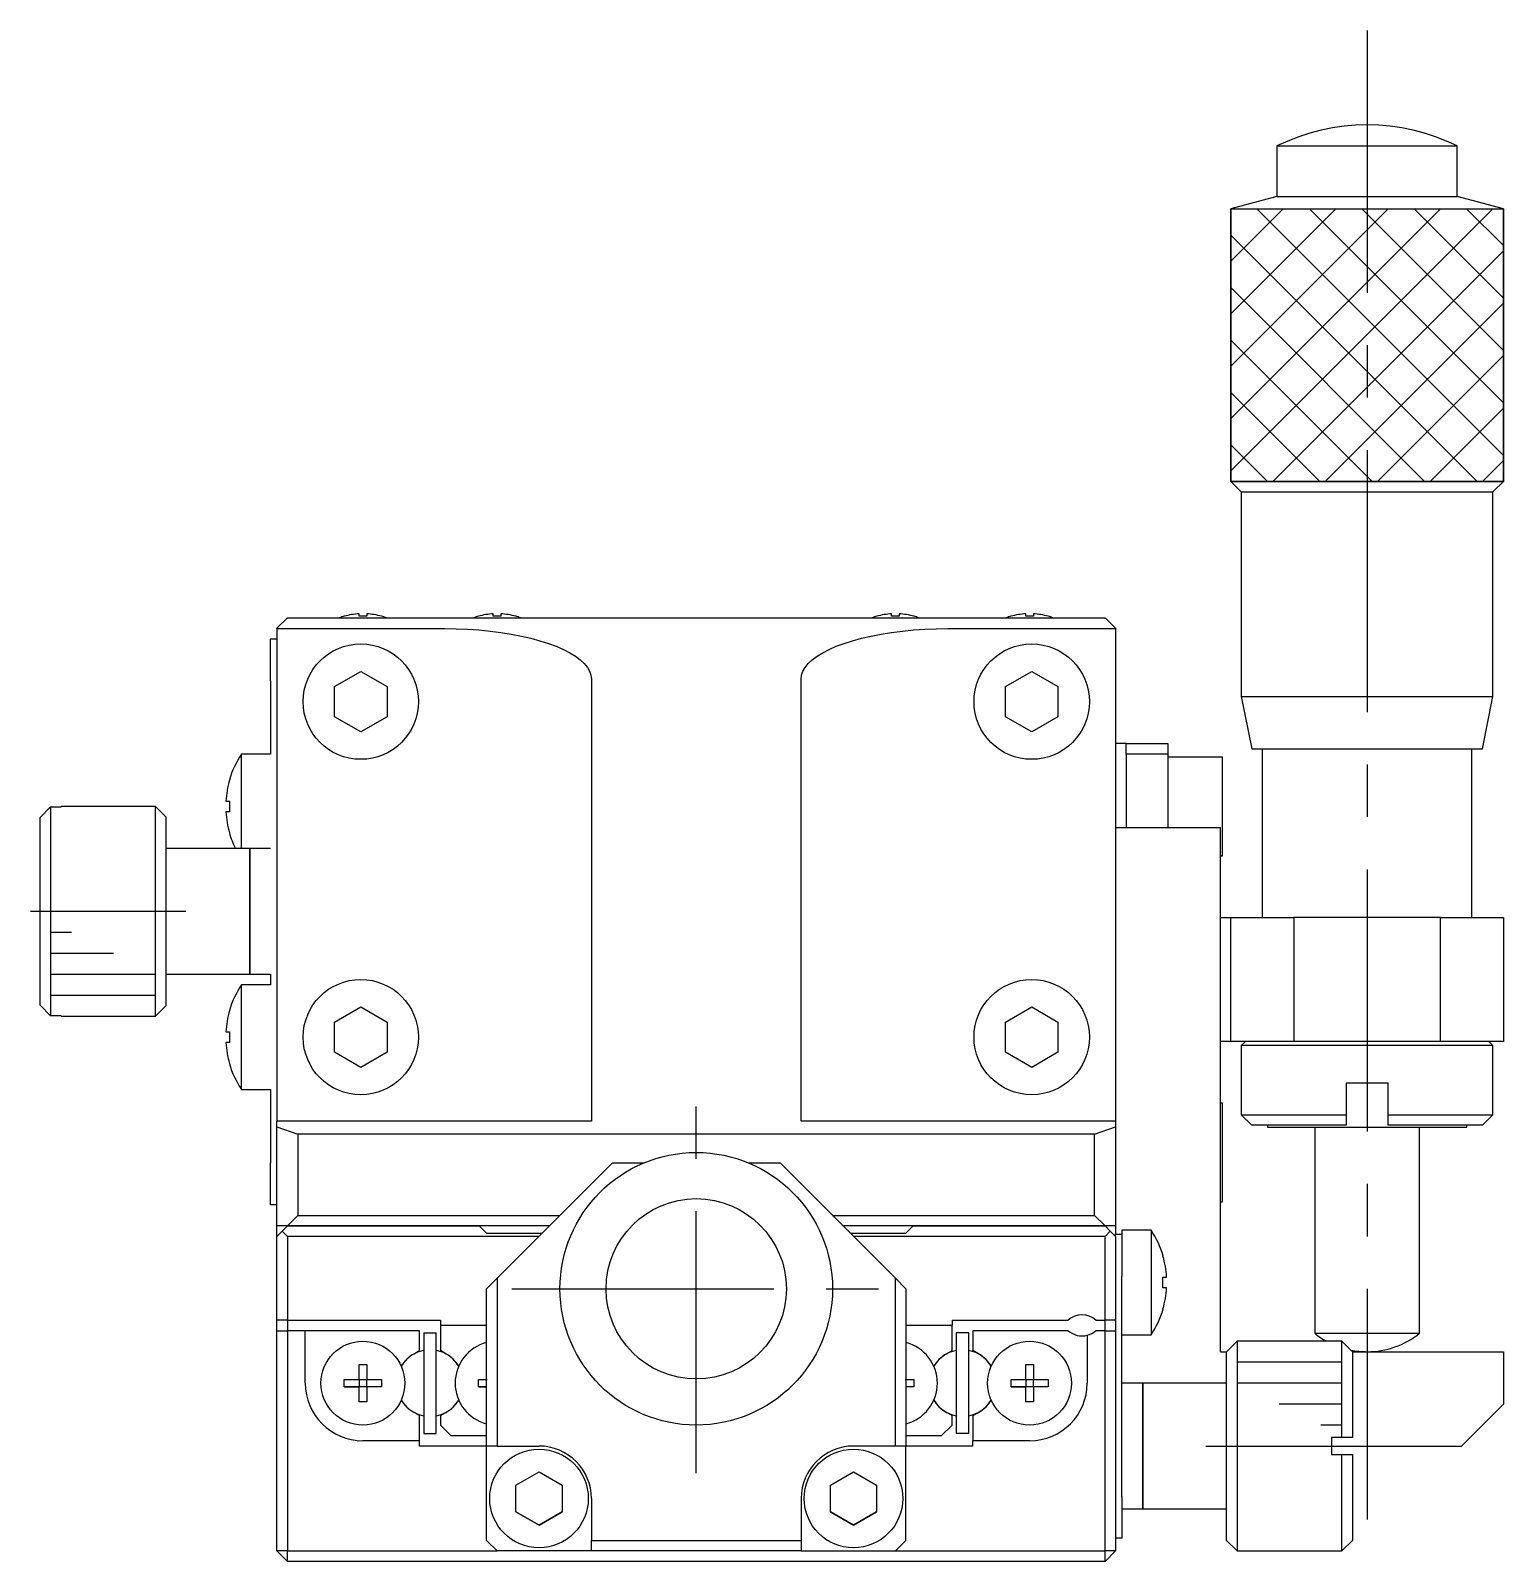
# Model space of a CAD drawing. Extents: x -218 to 389, y 9 to 465.
# Drawn here: x 20.9 to 91.1, y 210.3 to 283.3 of the extents above; entities that cross this region are included whole.
import ezdxf

# ---------------------------------------------------------------- set-up
doc = ezdxf.new("R2010")
doc.units = 0
doc.header["$LTSCALE"] = 10
doc.linetypes.add('CENTER', pattern=[2, 1.25, -0.25, 0.25, -0.25])
doc.linetypes.add('DASHED', pattern=[3.5, 2, -1.5])
doc.layers.get('0').update_dxf_attribs({"linetype": 'CONTINUOUS'})
doc.layers.add('CENTER', color=1, linetype='CENTER')

msp = doc.modelspace()

# ---------------------------------------------------------------- linework, layer by layer
at = {"color": 7, "linetype": 'CONTINUOUS'}
for p, q in [((80.338548, 277.814105), (88.938548, 277.814105)), ((80.338548, 277.814105), (80.338548, 275.403594)), ((88.938548, 275.403594), (88.938548, 277.814105)), ((80.338548, 275.403594), (78.138549, 274.814106)), ((80.338548, 275.403594), (88.938548, 275.403594)), ((91.138547, 274.814106), (88.938548, 275.403594)), ((78.138549, 261.814105), (78.638552, 261.314103)), ((90.638544, 261.314103), (91.138547, 261.814105)), ((78.638552, 261.314103), (90.638544, 261.314103)), ((78.638552, 261.314103), (78.638552, 251.564098)), ((90.638544, 251.564098), (90.638544, 261.314103)), ((36.558548, 255.383621), (36.558548, 255.503958)), ((36.918548, 255.503958), (36.918548, 255.383621)), ((42.958548, 255.383621), (42.958548, 255.503958)), ((43.318548, 255.503958), (43.318548, 255.383621)), ((61.958548, 255.383621), (61.958548, 255.503958)), ((62.318548, 255.503958), (62.318548, 255.383621)), ((68.358548, 255.383621), (68.358548, 255.503958)), ((68.718548, 255.503958), (68.718548, 255.383621)), ((33.138548, 255.314099), (32.638548, 254.814099)), ((32.638548, 254.797607), (32.638548, 254.814099)), ((32.638548, 254.797607), (40.638548, 254.797607)), ((32.638548, 254.797607), (32.638548, 231.314099)), ((33.138548, 255.314099), (72.138548, 255.314099)), ((35.852186, 255.383621), (35.849932, 255.388243)), ((35.852186, 255.383621), (35.849932, 255.388243)), ((36.918548, 255.383621), (36.558548, 255.383621)), ((37.627164, 255.388243), (37.624909, 255.383621)), ((37.627164, 255.388243), (37.624909, 255.383621)), ((40.638548, 254.797607), (41.187762, 254.790177)), ((41.187762, 254.790177), (41.733589, 254.767933)), ((42.252186, 255.383621), (42.249932, 255.388243)), ((42.252186, 255.383621), (42.249932, 255.388243)), ((43.318548, 255.383621), (42.958548, 255.383621)), ((44.027164, 255.388243), (44.024909, 255.383621)), ((44.027164, 255.388243), (44.024909, 255.383621)), ((61.252186, 255.383621), (61.249932, 255.388243)), ((61.252186, 255.383621), (61.249932, 255.388243)), ((62.318548, 255.383621), (61.958548, 255.383621)), ((63.027164, 255.388243), (63.024909, 255.383621)), ((63.027164, 255.388243), (63.024909, 255.383621)), ((63.543507, 254.767933), (64.089334, 254.790177)), ((64.089334, 254.790177), (64.638548, 254.797607)), ((64.638548, 254.797607), (72.638548, 254.797607)), ((67.652186, 255.383621), (67.649932, 255.388243)), ((67.652186, 255.383621), (67.649932, 255.388243)), ((68.718548, 255.383621), (68.358548, 255.383621)), ((69.427164, 255.388243), (69.424909, 255.383621)), ((69.427164, 255.388243), (69.424909, 255.383621)), ((72.638548, 254.814099), (72.138548, 255.314099)), ((72.638548, 254.814099), (72.638548, 254.797607)), ((72.638548, 254.797607), (72.638548, 231.314099)), ((32.338548, 254.314099), (32.638548, 254.314099)), ((32.338548, 252.314099), (32.338548, 254.314099)), ((41.733589, 254.767933), (42.272665, 254.731011)), ((42.272665, 254.731011), (42.801667, 254.679639)), ((42.801667, 254.679639), (43.317332, 254.614135)), ((43.317332, 254.614135), (43.816481, 254.534901)), ((43.816481, 254.534901), (44.296038, 254.442427)), ((44.296038, 254.442427), (44.753045, 254.337282)), ((44.753045, 254.337282), (45.184684, 254.220116)), ((45.184684, 254.220116), (45.588295, 254.091649)), ((45.588295, 254.091649), (45.96139, 253.952674)), ((59.315706, 253.952674), (59.6888, 254.091649)), ((59.6888, 254.091649), (60.092412, 254.220116)), ((60.092412, 254.220116), (60.524051, 254.337282)), ((60.524051, 254.337282), (60.981058, 254.442427)), ((60.981058, 254.442427), (61.460614, 254.534901)), ((61.460614, 254.534901), (61.959764, 254.614135)), ((61.959764, 254.614135), (62.475429, 254.679639)), ((62.475429, 254.679639), (63.00443, 254.731011)), ((63.00443, 254.731011), (63.543507, 254.767933)), ((45.96139, 253.952674), (46.301667, 253.804049)), ((46.301667, 253.804049), (46.607029, 253.646689)), ((46.607029, 253.646689), (46.875594, 253.481564)), ((46.875594, 253.481564), (47.105705, 253.309693)), ((58.171391, 253.309693), (58.401502, 253.481564)), ((58.401502, 253.481564), (58.670067, 253.646689)), ((58.670067, 253.646689), (58.975429, 253.804049)), ((58.975429, 253.804049), (59.315706, 253.952674)), ((35.388548, 252.035787), (36.638548, 252.757475)), ((36.638548, 252.757475), (37.888548, 252.035787)), ((47.105705, 253.309693), (47.295943, 253.132136)), ((47.295943, 253.132136), (47.445137, 252.949986)), ((47.445137, 252.949986), (47.552366, 252.764367)), ((47.552366, 252.764367), (47.616969, 252.576424)), ((57.660127, 252.576424), (57.724729, 252.764367)), ((57.724729, 252.764367), (57.831958, 252.949986)), ((57.831958, 252.949986), (57.981152, 253.132136)), ((57.981152, 253.132136), (58.171391, 253.309693)), ((67.388548, 252.035787), (68.638548, 252.757475)), ((68.638548, 252.757475), (69.888548, 252.035787)), ((32.338548, 252.314099), (32.338548, 248.814099)), ((35.388548, 250.592411), (35.388548, 252.035787)), ((37.888548, 252.035787), (37.888548, 250.592411)), ((47.616969, 252.576424), (47.638548, 252.387314)), ((47.638548, 252.387314), (47.638548, 231.314099)), ((57.638548, 252.387314), (57.660127, 252.576424)), ((57.638548, 231.314099), (57.638548, 252.387314)), ((67.388548, 250.592411), (67.388548, 252.035787)), ((69.888548, 252.035787), (69.888548, 250.592411)), ((78.638552, 251.564098), (90.638544, 251.564098)), ((78.638552, 251.564098), (79.138551, 249.064099)), ((90.138545, 249.064099), (90.638544, 251.564098)), ((36.638548, 249.870723), (35.388548, 250.592411)), ((37.888548, 250.592411), (36.638548, 249.870723)), ((68.638548, 249.870723), (67.388548, 250.592411)), ((69.888548, 250.592411), (68.638548, 249.870723)), ((73.138548, 249.314101), (72.638548, 249.314101)), ((73.138548, 249.314101), (75.138548, 249.314099)), ((73.138548, 248.814099), (73.138548, 249.314101)), ((75.138548, 249.314099), (75.138548, 248.814099)), ((79.138551, 249.064099), (90.138545, 249.064099)), ((79.638548, 249.064099), (79.638548, 241.014099)), ((89.638548, 241.014099), (89.638548, 249.064099)), ((30.94689, 244.314099), (30.94689, 248.814099)), ((32.338548, 248.814099), (30.94689, 248.814099)), ((75.138548, 248.814099), (73.138548, 248.814099)), ((73.138548, 248.814099), (73.138548, 245.314099)), ((75.138548, 248.814099), (75.138548, 245.314099)), ((77.738548, 248.664099), (75.138548, 248.664099)), ((77.738548, 246.314099), (77.738548, 248.664099)), ((30.369112, 247.576032), (30.375967, 247.572688)), ((30.369112, 247.576032), (30.375967, 247.572688)), ((21.338548, 245.796286), (21.838548, 246.298073)), ((21.838548, 246.298073), (21.838548, 236.330125)), ((21.838548, 246.298073), (22.338548, 246.298073)), ((22.338548, 246.298073), (22.338548, 246.314099)), ((26.838548, 246.314099), (22.338548, 246.314099)), ((26.838548, 236.314099), (26.838548, 246.314099)), ((27.338548, 245.814099), (26.838548, 246.314099)), ((30.203595, 246.574099), (30.375967, 246.574099)), ((30.375967, 246.054099), (30.203595, 246.054099)), ((30.375967, 246.574099), (30.375967, 246.054099)), ((77.738548, 243.964099), (77.738548, 246.314099)), ((21.338548, 236.831912), (21.338548, 245.796286)), ((27.338548, 245.814099), (27.338548, 236.814099)), ((72.638548, 245.314099), (77.638548, 245.314099)), ((77.638548, 220.314099), (77.638548, 245.314099)), ((30.375967, 245.055509), (30.369112, 245.052166)), ((30.375967, 245.055509), (30.369112, 245.052166)), ((31.338548, 244.314099), (27.338548, 244.314099)), ((31.338548, 238.314099), (31.338548, 244.314099)), ((31.338548, 244.314099), (31.338548, 238.314099)), ((32.338548, 244.314099), (31.338548, 244.314099)), ((77.638548, 243.964099), (77.738548, 243.964099)), ((77.638548, 241.014099), (78.138548, 241.014099)), ((78.138548, 235.114099), (78.138548, 241.014099)), ((78.138548, 241.014099), (81.138548, 241.014099)), ((81.138548, 241.014099), (81.138548, 235.114099)), ((88.138548, 241.014099), (81.138548, 241.014099)), ((88.138548, 235.114099), (88.138548, 241.014099)), ((88.138548, 241.014099), (91.138548, 241.014099)), ((91.138548, 241.014099), (91.138548, 235.114099)), ((27.338548, 238.314099), (31.338548, 238.314099)), ((31.338548, 238.314099), (32.338548, 238.314099)), ((32.338548, 238.314099), (32.338548, 237.814099)), ((30.94689, 232.814099), (30.94689, 237.814099)), ((32.338548, 237.814099), (30.94689, 237.814099)), ((21.838548, 236.330125), (21.338548, 236.831912)), ((26.838548, 236.314099), (27.338548, 236.814099)), ((30.369112, 236.576032), (30.375967, 236.572688)), ((30.369112, 236.576032), (30.375967, 236.572688)), ((35.388548, 236.035787), (36.638548, 236.757475)), ((36.638548, 236.757475), (37.888548, 236.035787)), ((67.388548, 236.035787), (68.638548, 236.757475)), ((68.638548, 236.757475), (69.888548, 236.035787)), ((22.338548, 236.330125), (21.838548, 236.330125)), ((22.338548, 236.314099), (22.338548, 236.330125)), ((22.338548, 236.314099), (26.838548, 236.314099)), ((35.388548, 234.592411), (35.388548, 236.035787)), ((37.888548, 236.035787), (37.888548, 234.592411)), ((67.388548, 234.592411), (67.388548, 236.035787)), ((69.888548, 236.035787), (69.888548, 234.592411)), ((30.203595, 235.574099), (30.375967, 235.574099)), ((30.375967, 235.574099), (30.375967, 235.054099)), ((78.138548, 235.114099), (77.638548, 235.114099)), ((81.138548, 235.114099), (78.138548, 235.114099)), ((78.838548, 235.114099), (78.638548, 234.914099)), ((88.138548, 235.114099), (81.138548, 235.114099)), ((91.138548, 235.114099), (88.138548, 235.114099)), ((90.638548, 234.914099), (90.438548, 235.114099)), ((30.375967, 235.054099), (30.203595, 235.054099)), ((36.638548, 233.870723), (35.388548, 234.592411)), ((37.888548, 234.592411), (36.638548, 233.870723)), ((68.638548, 233.870723), (67.388548, 234.592411)), ((69.888548, 234.592411), (68.638548, 233.870723)), ((84.638548, 234.914099), (78.638548, 234.914099)), ((78.638548, 234.914099), (78.638548, 231.614099)), ((90.638548, 234.914099), (84.638548, 234.914099)), ((90.638548, 231.614099), (90.638548, 234.914099)), ((30.375967, 234.055509), (30.369112, 234.052166)), ((30.375967, 234.055509), (30.369112, 234.052166)), ((85.638548, 233.114099), (83.638548, 233.114099)), ((83.638548, 233.114099), (83.638548, 231.614099)), ((85.638548, 231.614099), (85.638548, 233.114099)), ((30.94689, 232.814099), (32.338548, 232.814099)), ((32.338548, 232.814099), (32.338548, 229.314099)), ((77.738548, 232.164099), (77.638548, 232.164099)), ((77.738548, 229.814099), (77.738548, 232.164099)), ((78.638548, 231.614099), (83.638548, 231.614099)), ((78.638548, 231.614099), (79.138548, 231.114099)), ((83.638548, 231.614099), (83.638548, 231.114099)), ((85.638548, 231.614099), (90.638548, 231.614099)), ((85.638548, 231.114099), (85.638548, 231.614099)), ((90.138548, 231.114099), (90.638548, 231.614099)), ((32.638548, 231.039002), (32.638548, 231.314099)), ((35.138553, 231.314099), (32.638548, 231.314099)), ((32.638548, 226.314099), (32.638548, 231.039002)), ((32.638548, 231.039002), (33.638548, 230.694675)), ((33.638548, 230.694675), (33.638548, 226.814099)), ((71.638548, 230.694675), (33.638548, 230.694675)), ((35.388548, 231.314099), (35.138553, 231.314099)), ((37.888548, 231.314099), (35.388548, 231.314099)), ((38.138543, 231.314099), (37.888548, 231.314099)), ((47.638548, 231.314099), (38.138543, 231.314099)), ((67.138553, 231.314099), (57.638548, 231.314099)), ((67.388548, 231.314099), (67.138553, 231.314099)), ((69.888548, 231.314099), (67.388548, 231.314099)), ((70.138543, 231.314099), (69.888548, 231.314099)), ((72.638548, 231.314099), (70.138543, 231.314099)), ((71.638548, 230.694675), (72.638548, 231.039002)), ((71.638548, 226.814099), (71.638548, 230.694675)), ((72.638548, 231.314099), (72.638548, 231.039002)), ((72.638548, 231.039002), (72.638548, 226.314099)), ((83.638548, 231.114099), (79.138548, 231.114099)), ((79.888548, 231.114079), (79.888548, 231.014099)), ((79.888548, 231.014099), (89.388548, 231.014099)), ((82.138552, 231.014099), (82.138552, 221.191608)), ((90.138548, 231.114099), (85.638548, 231.114099)), ((87.138544, 221.191608), (87.138544, 231.014099)), ((89.388548, 231.014099), (89.388548, 231.114079)), ((32.338548, 227.314099), (32.338548, 229.314099)), ((48.638548, 229.314099), (43.138548, 223.814099)), ((48.638548, 229.314099), (50.13855, 229.314099)), ((55.138545, 229.314099), (56.638548, 229.314099)), ((62.138548, 223.814099), (56.638548, 229.314099)), ((77.738548, 227.464099), (77.738548, 229.814099)), ((32.638548, 227.314099), (32.338548, 227.314099)), ((77.638548, 227.464099), (77.738548, 227.464099)), ((33.138548, 226.314099), (32.638548, 226.314099)), ((32.638548, 225.814099), (32.638548, 226.314099)), ((33.138548, 226.314099), (32.888548, 226.064099)), ((33.138548, 226.314099), (33.638548, 226.814099)), ((33.138548, 226.314099), (35.388548, 226.314099)), ((35.388548, 226.314099), (33.138548, 226.314099)), ((33.638548, 226.814099), (46.138548, 226.814099)), ((35.388548, 226.314099), (37.888548, 226.314099)), ((37.888548, 226.314099), (35.388548, 226.314099)), ((37.888548, 226.314099), (42.288548, 226.314099)), ((42.288548, 226.314099), (37.888548, 226.314099)), ((42.638548, 225.964099), (42.288548, 226.314099)), ((45.638548, 226.314099), (42.288548, 226.314099)), ((59.138548, 226.814099), (71.638548, 226.814099)), ((62.988548, 226.314099), (59.638548, 226.314099)), ((62.988548, 226.314099), (62.638548, 225.964099)), ((62.988548, 226.314099), (67.388548, 226.314099)), ((67.388548, 226.314099), (62.988548, 226.314099)), ((67.388548, 226.314099), (69.888548, 226.314099)), ((69.888548, 226.314099), (67.388548, 226.314099)), ((69.888548, 226.314099), (72.138548, 226.314099)), ((72.138548, 226.314099), (69.888548, 226.314099)), ((71.638548, 226.814099), (72.138548, 226.314099)), ((72.388548, 226.064099), (72.138548, 226.314099)), ((72.638548, 226.314099), (72.138548, 226.314099)), ((72.638548, 226.314099), (72.638548, 225.914099)), ((32.638548, 225.814099), (32.888548, 226.064099)), ((32.638548, 221.814099), (32.638548, 225.814099)), ((32.888548, 226.064099), (33.138548, 225.814099)), ((33.138548, 225.814099), (33.138548, 221.814099)), ((45.138548, 225.814099), (33.138548, 225.814099)), ((42.638548, 225.964099), (45.288548, 225.964099)), ((59.988548, 225.964099), (62.638548, 225.964099)), ((72.138548, 225.814099), (60.138548, 225.814099)), ((72.138548, 225.814099), (72.388548, 226.064099)), ((72.138548, 221.814099), (72.138548, 225.814099)), ((72.388548, 226.064099), (72.638548, 225.814099)), ((72.638548, 225.914099), (72.938548, 225.914099)), ((72.638548, 225.814099), (72.638548, 225.914099)), ((72.638548, 225.814099), (72.638548, 221.814099)), ((72.938548, 226.114099), (72.938548, 225.914099)), ((74.330205, 226.114099), (72.938548, 226.114099)), ((72.938548, 225.914099), (72.938548, 223.914099)), ((74.330205, 226.114099), (74.330205, 221.114099)), ((74.901129, 224.872688), (74.907984, 224.876032)), ((42.638548, 223.314099), (43.138548, 223.814099)), ((43.138548, 223.814099), (43.138548, 215.814099)), ((62.138548, 215.814099), (62.138548, 223.814099)), ((62.138548, 223.814099), (62.638548, 223.314099)), ((72.938548, 222.539099), (72.938548, 223.914099)), ((74.901129, 223.354099), (74.901129, 223.874099)), ((74.901129, 223.874099), (75.0735, 223.874099)), ((42.638548, 215.814099), (42.638548, 223.314099)), ((62.638548, 223.314099), (62.638548, 215.814099)), ((75.0735, 223.354099), (74.901129, 223.354099)), ((72.938548, 213.414099), (72.938548, 222.539099)), ((74.907984, 222.352166), (74.901129, 222.355509)), ((33.138548, 221.814099), (32.638548, 221.814099)), ((32.638548, 221.314099), (32.638548, 221.814099)), ((32.638548, 210.814099), (32.638548, 221.314099)), ((32.638548, 221.314099), (33.138548, 221.314099)), ((33.138548, 221.814099), (40.438548, 221.814099)), ((33.138548, 221.814099), (33.138548, 221.314099)), ((33.138548, 221.314099), (33.138548, 210.814099)), ((33.988548, 221.314099), (33.138548, 221.314099)), ((33.988548, 218.814099), (33.988548, 221.314099)), ((39.438548, 221.314099), (33.988548, 221.314099)), ((39.438548, 220.364904), (39.438548, 221.314099)), ((39.638548, 221.214099), (39.638548, 216.414099)), ((39.638548, 221.214099), (40.238548, 221.214099)), ((40.238548, 216.414099), (40.238548, 221.214099)), ((40.438548, 221.814099), (40.438548, 221.564099)), ((42.638548, 221.564099), (40.438548, 221.564099)), ((40.438548, 221.564099), (40.438548, 220.364904)), ((64.838548, 221.564099), (62.638548, 221.564099)), ((64.838548, 221.814099), (70.37711, 221.814099)), ((64.838548, 221.814099), (64.838548, 221.564099)), ((64.838548, 220.364904), (64.838548, 221.564099)), ((65.038548, 221.214099), (65.038548, 216.414099)), ((65.638548, 221.214099), (65.038548, 221.214099)), ((65.638548, 216.414099), (65.638548, 221.214099)), ((65.838548, 221.314099), (65.838548, 220.364904)), ((70.37711, 221.314099), (65.838548, 221.314099)), ((71.699986, 221.814099), (72.138548, 221.814099)), ((72.138548, 221.314099), (71.699986, 221.314099)), ((72.638548, 221.814099), (72.138548, 221.814099)), ((72.138548, 221.314099), (72.138548, 221.814099)), ((72.138548, 210.814099), (72.138548, 221.314099)), ((72.138548, 221.314099), (72.638548, 221.314099)), ((72.638548, 221.814099), (72.638548, 221.314099)), ((72.638548, 221.314099), (72.638548, 210.814099)), ((82.138552, 221.191608), (87.138544, 221.191608)), ((71.288548, 221.095853), (71.288548, 218.814099)), ((72.938548, 221.114099), (74.330205, 221.114099)), ((78.438548, 220.814099), (77.938548, 220.314099)), ((78.438548, 220.814099), (78.438548, 215.814099)), ((83.438548, 220.814099), (78.438548, 220.814099)), ((83.438548, 216.214099), (83.438548, 220.814099)), ((83.938548, 220.314099), (83.438548, 220.814099)), ((39.178453, 220.214738), (39.438548, 220.364904)), ((40.698643, 220.214738), (40.438548, 220.364904)), ((64.578453, 220.214738), (64.838548, 220.364904)), ((66.098643, 220.214738), (65.838548, 220.364904)), ((77.638548, 220.314099), (77.938548, 220.314099)), ((77.938548, 215.814099), (77.938548, 220.314099)), ((83.938548, 220.314099), (83.938548, 216.214099)), ((83.938548, 220.314099), (91.138548, 220.314099)), ((91.138548, 220.314099), (91.138548, 217.814099)), ((36.558548, 219.70046), (36.918548, 219.70046)), ((36.558548, 218.994099), (36.558548, 219.70046)), ((36.918548, 219.70046), (36.918548, 218.994099)), ((68.358548, 219.70046), (68.718548, 219.70046)), ((68.358548, 218.994099), (68.358548, 219.70046)), ((68.718548, 219.70046), (68.718548, 218.994099)), ((35.852186, 218.994099), (36.558548, 218.994099)), ((35.852186, 218.634099), (35.852186, 218.994099)), ((36.558548, 218.634099), (35.852186, 218.634099)), ((35.852186, 218.634099), (36.558548, 218.634099)), ((36.56892, 218.983727), (36.558548, 218.994099)), ((36.56892, 218.644471), (36.558548, 218.634099)), ((36.558548, 217.927737), (36.558548, 218.634099)), ((36.56892, 218.983727), (36.908176, 218.983727)), ((36.56892, 218.644471), (36.56892, 218.983727)), ((36.908176, 218.644471), (36.56892, 218.644471)), ((36.908176, 218.983727), (36.918548, 218.994099)), ((36.908176, 218.983727), (36.908176, 218.644471)), ((36.908176, 218.644471), (36.918548, 218.634099)), ((36.918548, 218.994099), (37.624909, 218.994099)), ((36.918548, 218.634099), (36.918548, 217.927737)), ((37.624909, 218.634099), (36.918548, 218.634099)), ((37.624909, 218.634099), (36.918548, 218.634099)), ((37.624909, 218.994099), (37.624909, 218.634099)), ((42.252186, 218.994099), (42.672072, 218.994099)), ((42.252186, 218.634099), (42.252186, 218.994099)), ((42.638548, 218.634099), (42.252186, 218.634099)), ((42.252186, 218.634099), (42.638548, 218.634099)), ((62.605024, 218.994099), (63.024909, 218.994099)), ((63.024909, 218.634099), (62.638548, 218.634099)), ((63.024909, 218.634099), (62.638548, 218.634099)), ((63.024909, 218.994099), (63.024909, 218.634099)), ((67.652186, 218.994099), (68.358548, 218.994099)), ((67.652186, 218.634099), (67.652186, 218.994099)), ((68.358548, 218.634099), (67.652186, 218.634099)), ((67.652186, 218.634099), (68.358548, 218.634099)), ((68.36892, 218.983727), (68.358548, 218.994099)), ((68.36892, 218.644471), (68.358548, 218.634099)), ((68.358548, 217.927737), (68.358548, 218.634099)), ((68.36892, 218.983727), (68.708176, 218.983727)), ((68.36892, 218.644471), (68.36892, 218.983727)), ((68.708176, 218.644471), (68.36892, 218.644471)), ((68.708176, 218.983727), (68.718548, 218.994099)), ((68.708176, 218.983727), (68.708176, 218.644471)), ((68.708176, 218.644471), (68.718548, 218.634099)), ((68.718548, 218.994099), (69.424909, 218.994099)), ((68.718548, 218.634099), (68.718548, 217.927737)), ((69.424909, 218.634099), (68.718548, 218.634099)), ((69.424909, 218.634099), (68.718548, 218.634099)), ((69.424909, 218.994099), (69.424909, 218.634099)), ((73.938548, 218.814099), (72.938548, 218.814099)), ((73.938548, 218.814099), (73.938548, 215.814099)), ((73.938548, 212.814099), (73.938548, 218.814099)), ((77.938548, 218.814099), (73.938548, 218.814099)), ((36.918548, 217.927737), (36.558548, 217.927737)), ((68.718548, 217.927737), (68.358548, 217.927737)), ((89.138548, 215.814099), (91.138548, 217.814099)), ((39.438548, 217.263293), (39.178453, 217.413459)), ((39.438548, 216.064099), (39.438548, 217.263293)), ((40.438548, 217.263293), (40.698643, 217.413459)), ((40.438548, 217.263293), (40.438548, 216.814099)), ((40.438548, 216.814099), (40.938548, 216.314099)), ((64.338548, 216.314099), (64.838548, 216.814099)), ((64.838548, 217.263293), (64.578453, 217.413459)), ((64.838548, 216.814099), (64.838548, 217.263293)), ((65.838548, 217.263293), (66.098643, 217.413459)), ((65.838548, 217.263293), (65.838548, 216.064099)), ((39.638548, 216.414099), (40.238548, 216.414099)), ((40.938548, 216.314099), (42.638548, 216.314099)), ((62.638548, 216.314099), (64.338548, 216.314099)), ((65.638548, 216.414099), (65.038548, 216.414099)), ((82.938548, 216.214099), (82.938548, 215.414099)), ((83.438548, 216.214099), (82.938548, 216.214099)), ((83.938548, 216.214099), (83.438548, 216.214099)), ((39.438548, 216.064099), (36.738548, 216.064099)), ((39.438548, 215.814099), (39.438548, 216.064099)), ((42.638548, 215.814099), (39.438548, 215.814099)), ((43.138548, 215.814099), (42.638548, 215.814099)), ((42.638548, 211.314099), (42.638548, 215.814099)), ((43.138548, 215.814099), (45.138548, 215.814099)), ((62.138548, 215.814099), (60.138548, 215.814099)), ((62.638548, 215.814099), (62.138548, 215.814099)), ((62.638548, 211.314099), (62.638548, 215.814099)), ((65.838548, 215.814099), (62.638548, 215.814099)), ((65.838548, 215.814099), (65.838548, 216.064099)), ((68.538548, 216.064099), (65.838548, 216.064099)), ((73.938548, 215.814099), (73.938548, 212.814099)), ((77.938548, 211.314099), (77.938548, 215.814099)), ((78.438548, 215.814099), (78.438548, 210.814099)), ((82.938548, 215.814099), (89.138548, 215.814099)), ((82.938548, 215.414099), (83.438548, 215.414099)), ((83.438548, 210.814099), (83.438548, 215.414099)), ((83.438548, 215.414099), (83.938548, 215.414099)), ((83.938548, 215.414099), (83.938548, 211.314099)), ((44.038548, 213.949184), (45.138548, 214.584269)), ((44.038548, 212.679014), (44.038548, 213.949184)), ((45.138548, 214.584269), (46.238548, 213.949184)), ((46.238548, 213.949184), (46.238548, 212.679014)), ((59.038548, 213.949184), (60.138548, 214.584269)), ((59.038548, 212.679014), (59.038548, 213.949184)), ((60.138548, 214.584269), (61.238548, 213.949184)), ((61.238548, 213.949184), (61.238548, 212.679014)), ((47.638548, 213.314099), (47.638548, 211.314099)), ((57.638548, 213.314099), (57.638548, 211.314099)), ((72.938548, 213.414099), (72.938548, 211.414099)), ((45.138548, 212.043928), (44.038548, 212.679014)), ((44.038548, 212.679014), (45.138548, 212.043928)), ((46.238548, 212.679014), (45.138548, 212.043928)), ((45.138548, 212.043928), (46.238548, 212.679014)), ((60.138548, 212.043928), (59.038548, 212.679014)), ((59.038548, 212.679014), (60.138548, 212.043928)), ((61.238548, 212.679014), (60.138548, 212.043928)), ((60.138548, 212.043928), (61.238548, 212.679014)), ((72.938548, 212.814099), (73.938548, 212.814099)), ((73.938548, 212.814099), (77.938548, 212.814099)), ((42.638548, 211.314099), (43.138548, 210.814099)), ((47.638548, 210.814099), (47.638548, 211.314099)), ((47.638548, 211.314099), (57.638548, 211.314099)), ((57.638548, 211.314099), (57.638548, 210.814099)), ((62.138548, 210.814099), (62.638548, 211.314099)), ((72.938548, 211.414099), (72.638548, 211.414099)), ((77.938548, 211.314099), (78.438548, 210.814099)), ((83.438548, 210.814099), (83.938548, 211.314099)), ((33.138548, 210.314099), (32.638548, 210.814099)), ((33.138548, 210.814099), (32.638548, 210.814099)), ((33.138548, 210.814099), (43.138548, 210.814099)), ((33.138548, 210.314099), (33.138548, 210.814099)), ((72.138548, 210.314099), (33.138548, 210.314099)), ((47.638548, 210.814099), (43.138548, 210.814099)), ((57.638548, 210.814099), (47.638548, 210.814099)), ((57.638548, 210.814099), (62.138548, 210.814099)), ((62.138548, 210.814099), (72.138548, 210.814099)), ((72.138548, 210.314099), (72.138548, 210.814099)), ((72.638548, 210.814099), (72.138548, 210.814099)), ((72.138548, 210.314099), (72.638548, 210.814099)), ((78.438548, 210.814099), (83.438548, 210.814099))]:
    msp.add_line(p, q, dxfattribs=at)
at = {"color": 3, "linetype": 'CONTINUOUS'}
for p, q in [((78.138549, 274.814106), (91.138547, 274.814106)), ((78.138549, 274.814106), (78.138549, 261.814105)), ((78.138549, 274.812994), (78.13966, 274.814106)), ((78.138549, 272.312994), (80.63966, 274.814106)), ((78.138549, 269.812994), (83.13966, 274.814106)), ((78.138549, 267.312994), (85.63966, 274.814106)), ((78.138549, 264.812994), (88.13966, 274.814106)), ((78.138549, 262.312994), (90.63966, 274.814106)), ((79.383244, 274.814106), (91.138547, 263.058803)), ((81.883244, 274.814106), (91.138547, 265.558803)), ((84.383244, 274.814106), (91.138547, 268.058803)), ((86.883244, 274.814106), (91.138547, 270.558803)), ((89.383244, 274.814106), (91.138547, 273.058803)), ((91.138547, 261.814105), (91.138547, 274.814106)), ((78.138549, 273.558801), (89.883245, 261.814105)), ((80.139659, 261.814105), (91.138547, 272.812992)), ((78.138549, 271.058801), (87.383245, 261.814105)), ((82.639659, 261.814105), (91.138547, 270.312992)), ((78.138549, 268.558801), (84.883245, 261.814105)), ((85.139659, 261.814105), (91.138547, 267.812992)), ((78.138549, 266.058801), (82.383245, 261.814105)), ((87.639659, 261.814105), (91.138547, 265.312992)), ((78.138549, 263.558801), (79.883245, 261.814105)), ((90.139659, 261.814105), (91.138547, 262.812992)), ((78.138549, 261.814105), (91.138547, 261.814105)), ((21.838548, 240.314099), (22.838548, 240.314099)), ((21.838548, 239.314099), (24.838548, 239.314099)), ((21.838548, 238.314099), (26.838548, 238.314099)), ((21.838548, 237.314099), (26.838548, 237.314099)), ((83.438548, 219.814099), (78.438548, 219.814099)), ((83.438548, 218.814099), (78.438548, 218.814099)), ((83.438548, 217.814099), (80.438548, 217.814099)), ((83.438548, 216.814099), (82.438548, 216.814099))]:
    msp.add_line(p, q, dxfattribs=at)
at = {"color": 3, "linetype": 'DASHED'}
for p, q in [((78.138549, 261.814105), (78.138549, 274.814106)), ((78.138549, 274.814106), (91.138547, 274.814106)), ((91.138547, 274.814106), (91.138547, 261.814105)), ((91.138547, 261.814105), (78.138549, 261.814105))]:
    msp.add_line(p, q, dxfattribs=at)
at = {"color": 7, "linetype": 'CONTINUOUS'}
for centre, radius in [((36.638548, 251.314099), 2.75), ((68.638548, 251.314099), 2.75), ((36.638548, 235.314099), 2.75), ((68.638548, 235.314099), 2.75), ((52.638548, 223.314099), 6.499999), ((52.638548, 223.314099), 4.3), ((36.738548, 218.814099), 2), ((68.538548, 218.814099), 2), ((45.138548, 213.314099), 2.35), ((60.138548, 213.314099), 2.35)]:
    msp.add_circle(centre, radius, dxfattribs=at)
for centre, radius, start, end in [((84.63855, 269.069104), 9.745001, 63.816215, 116.183798), ((36.738548, 252.314099), 3.194933, 93.229709, 106.106712), ((36.738548, 252.314099), 3.194933, 73.893288, 86.770291), ((43.138548, 252.314099), 3.194933, 93.229709, 106.106712), ((43.138548, 252.314099), 3.194933, 73.893288, 86.770291), ((62.138548, 252.314099), 3.194933, 93.229709, 106.106712), ((62.138548, 252.314099), 3.194933, 73.893288, 86.770291), ((68.538548, 252.314099), 3.194933, 93.229709, 106.106712), ((68.538548, 252.314099), 3.194933, 73.893288, 86.770291), ((36.738548, 252.314099), 3.2, 106.122533, 110.364135), ((36.738548, 252.314099), 3.2, 69.635865, 73.877467), ((43.138548, 252.314099), 3.2, 106.122533, 110.364135), ((43.138548, 252.314099), 3.2, 69.635865, 73.877467), ((62.138548, 252.314099), 3.2, 106.122533, 110.364135), ((62.138548, 252.314099), 3.2, 69.635865, 73.877467), ((68.538548, 252.314099), 3.2, 106.122533, 110.364135), ((68.538548, 252.314099), 3.2, 69.635865, 73.877467), ((34.688548, 246.314099), 4.5, 146.251011, 163.714157), ((34.688548, 246.314099), 4.492483, 163.73057, 176.682184), ((34.688548, 246.314099), 4.492483, 183.317816, 196.26943), ((34.688548, 246.314099), 4.5, 196.285843, 206.3878), ((34.688548, 235.314099), 4.5, 146.251011, 163.714157), ((34.688548, 235.314099), 4.492483, 163.73057, 176.682184), ((34.688548, 235.314099), 4.492483, 183.317816, 196.26943), ((34.688548, 235.314099), 4.5, 196.285843, 213.748989), ((70.588548, 223.614099), 4.5, 16.285843, 33.748989), ((70.588548, 223.614099), 4.492483, 3.317816, 16.26943), ((70.588548, 223.614099), 4.492483, 343.73057, 356.682184), ((71.038548, 221.064099), 1, 48.590378, 131.409622), ((70.588548, 223.614099), 4.5, 326.251011, 343.714157), ((71.038548, 222.064099), 1, 228.590378, 284.477512), ((71.038548, 222.064099), 1, 284.477512, 311.409622), ((84.638551, 224.314103), 3.999997, 231.317795, 241.0452), ((84.638551, 224.314103), 3.999997, 270, 308.682173), ((43.138548, 218.814099), 2, 104.477512, 180), ((62.138548, 218.814099), 2, 284.477512, 75.522488), ((40.053453, 218.699194), 1.75, 120, 148.118467), ((39.938549, 218.814099), 1.5875, 134.999751, 149.566818), ((39.938549, 218.814099), 1.5875, 100.89309, 134.999751), ((39.938549, 218.814099), 1.5875, 44.999751, 79.106984), ((39.823643, 218.699194), 1.75, 31.881533, 60), ((39.938549, 218.814099), 1.5875, 30.433263, 44.999751), ((65.453453, 218.699194), 1.75, 120, 148.118467), ((65.338547, 218.814099), 1.5875, 135.000249, 149.566737), ((65.338547, 218.814099), 1.5875, 100.893016, 135.000249), ((65.338547, 218.814099), 1.5875, 45.000249, 79.10691), ((65.223643, 218.699194), 1.75, 31.881533, 60), ((65.338547, 218.814099), 1.5875, 30.433182, 45.000249), ((84.638551, 224.314103), 3.999997, 258.813592, 270), ((36.738548, 218.814099), 2.75, 180, 270), ((43.138548, 218.814099), 2, 180, 255.522488), ((68.538548, 218.814099), 2.75, 270, 0), ((40.053453, 218.929004), 1.75, 211.881533, 240), ((39.938549, 218.814099), 1.5875, 210.433182, 225.000249), ((39.938549, 218.814099), 1.5875, 225.000249, 259.10691), ((39.938549, 218.814099), 1.5875, 280.893016, 315.000249), ((39.823643, 218.929004), 1.75, 300, 328.118467), ((39.938549, 218.814099), 1.5875, 315.000249, 329.566737), ((65.453453, 218.929004), 1.75, 211.881533, 240), ((65.338547, 218.814099), 1.5875, 210.433263, 224.999751), ((65.338547, 218.814099), 1.5875, 224.999751, 259.106984), ((65.338547, 218.814099), 1.5875, 280.89309, 314.999751), ((65.223643, 218.929004), 1.75, 300, 328.118467), ((65.338547, 218.814099), 1.5875, 314.999751, 329.566818), ((45.138548, 213.314099), 2.5, 0, 90), ((60.138548, 213.314099), 2.5, 90, 180)]:
    msp.add_arc(centre, radius, start, end, dxfattribs=at)
at = {"layer": 'CENTER', "color": 1, "linetype": 'CENTER'}
for p, q in [((84.638548, 283.314102), (84.638548, 212.314102)), ((20.888548, 241.314099), (28.288548, 241.314099)), ((52.638548, 214.5141), (52.638548, 232.114098)), ((43.838549, 223.314099), (61.438547, 223.314099)), ((76.938548, 215.814099), (84.938548, 215.814099))]:
    msp.add_line(p, q, dxfattribs=at)

doc.saveas('drawing.dxf')
